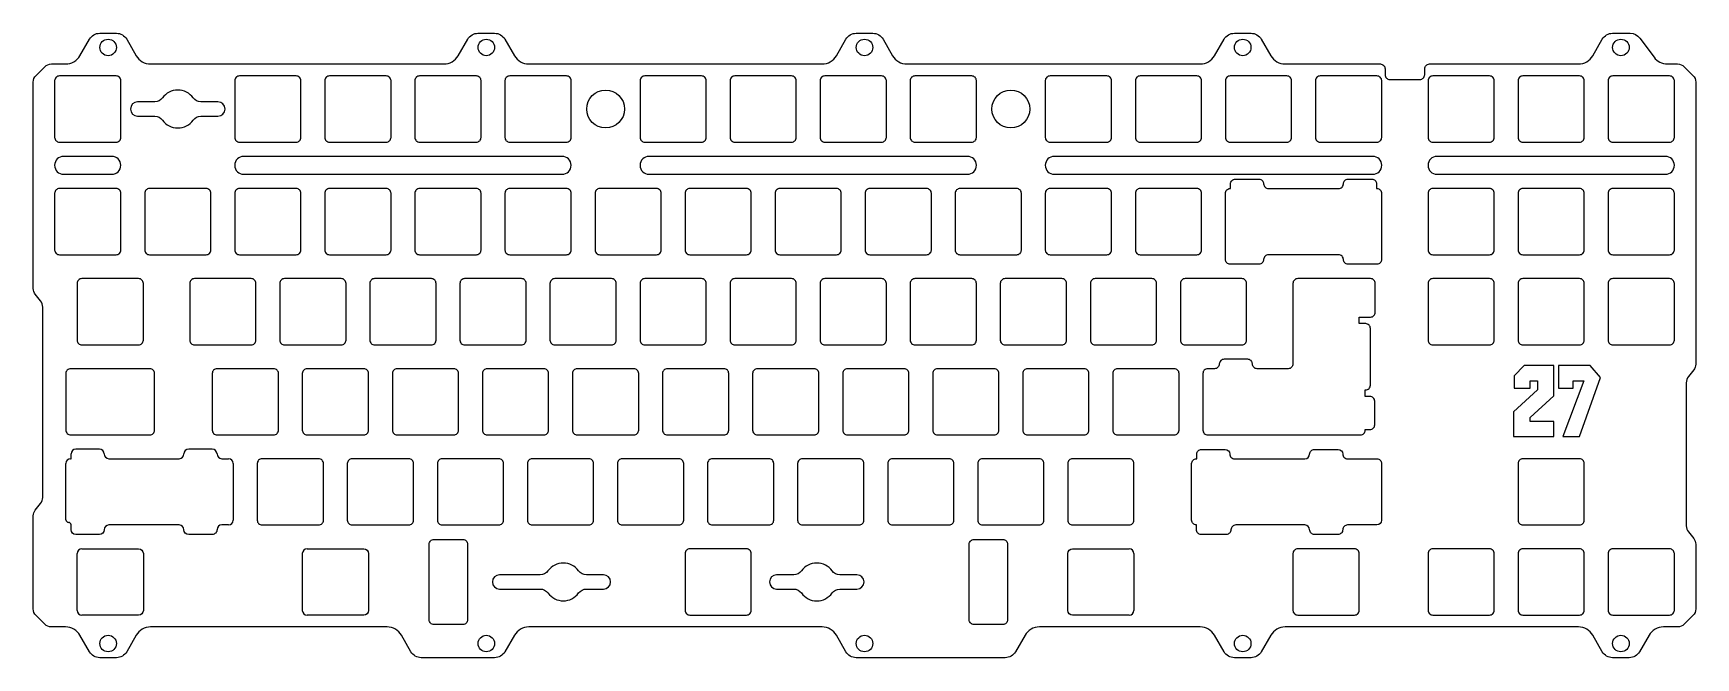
# Model space of a CAD drawing. Header units: millimetres. Extents: x -185 to 167, y -126 to 7.
import ezdxf

# ---------------------------------------------------------------- set-up
doc = ezdxf.new("R2010")
doc.units = ezdxf.units.MM
doc.layers.get('0').update_dxf_attribs({"linetype": 'CONTINUOUS'})

msp = doc.modelspace()

# ---------------------------------------------------------------- linework, layer by layer
for p, q in [((-176.91, -83.47), (-176.82, -83.47)), ((-176.82, -83.47), (-176.82, -82.47)), ((-170.82, -81.47), (-175.82, -81.47)), ((-168.82, -83.47), (-153.94, -83.47)), ((-146.94, -81.47), (-151.94, -81.47)), ((-144.94, -83.47), (-143.5, -83.47)), ((-177.91, -96.39), (-177.91, -84.47)), ((-142.5, -84.47), (-142.5, -96.48)), ((-176.82, -98.49), (-176.82, -97.48)), ((-153.94, -97.49), (-168.82, -97.49)), ((-143.5, -97.48), (-144.96, -97.48)), ((-170.82, -99.49), (-175.82, -99.49)), ((-146.94, -99.49), (-151.94, -99.49)), ((-175.53, -115.54), (-175.53, -103.54)), ((-174.53, -102.54), (-162.53, -102.54)), ((-161.53, -103.54), (-161.53, -115.54)), ((-127.9, -103.54), (-127.9, -103.54)), ((-127.9, -103.54), (-127.9, -115.54)), ((-126.9, -102.54), (-114.9, -102.54)), ((-113.9, -103.54), (-113.9, -115.54)), ((34.02, -115.54), (34.02, -103.54)), ((35.02, -102.54), (47.02, -102.54)), ((48.02, -103.54), (48.02, -115.54)), ((-162.53, -116.54), (-174.53, -116.54)), ((-114.9, -116.54), (-126.9, -116.54)), ((47.02, -116.54), (35.02, -116.54))]:
    msp.add_line(p, q)
for points in [[(110.51, 0), (142.03, 0, 0.267949), (145.06, 1.75), (147.08, 5.25, -0.267949), (149.25, 6.5), (153, 6.5, -0.237807), (155.01, 5.49), (158.02, 1.42, 0.237807), (160.84, 0), (163.02, 0, -0.198912), (164.43, -0.59), (166.26, -2.41, -0.198912), (166.85, -3.83), (166.85, -63.51, -0.170304), (166.43, -64.7), (165.31, -66.1, 0.170194), (164.85, -67.42), (164.85, -97.65, 0.170304), (165.31, -98.96), (166.43, -100.36, -0.170304), (166.85, -101.55), (166.85, -115.23, -0.198912), (166.26, -116.65), (164.43, -118.48, -0.198912), (163.02, -119.06), (160, -119.06, 0.267949), (156.97, -120.81), (154.95, -124.31, -0.267949), (152.79, -125.56), (149.25, -125.56, -0.267949), (147.08, -124.31), (145.06, -120.81, 0.267949), (142.03, -119.06), (80, -119.06, 0.267949), (76.97, -120.81), (74.95, -124.31, -0.267949), (72.79, -125.56), (69.25, -125.56, -0.267949), (67.08, -124.31), (65.06, -120.81, 0.267949), (62.03, -119.06), (28, -119.06, 0.268144), (24.97, -120.81), (22.95, -124.31, -0.267949), (20.78, -125.56), (-10.75, -125.56, -0.267949), (-12.92, -124.31), (-14.94, -120.81, 0.267949), (-17.97, -119.06), (-80, -119.06, 0.267949), (-83.03, -120.81), (-85.05, -124.31, -0.267949), (-87.22, -125.56), (-102.75, -125.56, -0.267949), (-104.92, -124.31), (-106.94, -120.81, 0.267949), (-109.97, -119.06), (-160, -119.06, 0.267949), (-163.03, -120.81), (-165.05, -124.31, -0.267949), (-167.22, -125.56), (-170.75, -125.56, -0.267949), (-172.92, -124.31), (-174.94, -120.81, 0.267949), (-177.97, -119.06), (-180.99, -119.06, -0.198912), (-182.4, -118.48), (-184.23, -116.65, -0.198912), (-184.82, -115.23), (-184.82, -95.55, -0.170304), (-184.4, -94.36), (-183.28, -92.96, 0.170304), (-182.82, -91.65), (-182.82, -51.42, 0.170304), (-183.28, -50.1), (-184.4, -48.7, -0.170304), (-184.82, -47.51), (-184.82, -3.83, -0.198912), (-184.23, -2.41), (-182.4, -0.59, -0.198912), (-180.99, 0), (-177.97, 0, 0.267949), (-174.94, 1.75), (-172.92, 5.25, -0.267949), (-170.75, 6.5), (-167.22, 6.5, -0.267949), (-165.05, 5.25), (-163.03, 1.75, 0.267949), (-160, 0), (-97.97, 0, 0.267949), (-94.94, 1.75), (-92.92, 5.25, -0.267949), (-90.75, 6.5), (-87.22, 6.5, -0.267949), (-85.05, 5.25), (-83.03, 1.75, 0.267949), (-80, 0), (-17.97, 0, 0.267949), (-14.94, 1.75), (-12.92, 5.25, -0.267949), (-10.75, 6.5), (-7.22, 6.5, -0.267949), (-5.05, 5.25), (-3.03, 1.75, 0.267949), (0, 0), (62.03, 0, 0.267949), (65.06, 1.75), (67.08, 5.25, -0.267949), (69.25, 6.5), (72.78, 6.5, -0.267949), (74.95, 5.25), (76.97, 1.75, 0.267949), (80, 0), (100.13, 0, -0.414214), (101.13, -1), (101.13, -2.27, 0.414214), (102.13, -3.27), (108.51, -3.27, 0.414214), (109.51, -2.27), (109.51, -1, -0.414214)], [(-179.29, -2.52, 0.414214), (-180.29, -3.52), (-180.29, -15.52, 0.414214), (-179.29, -16.52), (-167.29, -16.52, 0.414214), (-166.29, -15.52), (-166.29, -3.52, 0.414214), (-167.29, -2.52)], [(-142.19, -15.52, 0.414214), (-141.19, -16.52), (-129.19, -16.52, 0.414214), (-128.19, -15.52), (-128.19, -3.52, 0.414214), (-129.19, -2.52), (-141.19, -2.52, 0.414214), (-142.19, -3.52)], [(-122.14, -2.52, 0.414214), (-123.14, -3.52), (-123.14, -15.52, 0.414214), (-122.14, -16.52), (-110.14, -16.52, 0.414214), (-109.14, -15.52), (-109.14, -3.52, 0.414214), (-110.14, -2.52)], [(-103.09, -2.52, 0.414214), (-104.09, -3.52), (-104.09, -15.52, 0.414214), (-103.09, -16.52), (-91.09, -16.52, 0.414214), (-90.09, -15.52), (-90.09, -3.52, 0.414214), (-91.09, -2.52)], [(-84.04, -2.52, 0.414214), (-85.04, -3.52), (-85.04, -15.52, 0.414214), (-84.04, -16.52), (-72.04, -16.52, 0.414214), (-71.04, -15.52), (-71.04, -3.52, 0.414214), (-72.04, -2.52)], [(-55.46, -2.52, 0.414214), (-56.46, -3.52), (-56.46, -15.52, 0.414214), (-55.46, -16.52), (-43.46, -16.52, 0.414214), (-42.46, -15.52), (-42.46, -3.52, 0.414214), (-43.46, -2.52)], [(-36.41, -2.52, 0.414214), (-37.41, -3.52), (-37.41, -15.52, 0.414214), (-36.41, -16.52), (-24.41, -16.52, 0.414214), (-23.41, -15.52), (-23.41, -3.52, 0.414214), (-24.41, -2.52)], [(-17.36, -2.52, 0.414214), (-18.36, -3.52), (-18.36, -15.52, 0.414214), (-17.36, -16.52), (-5.36, -16.52, 0.414214), (-4.36, -15.52), (-4.36, -3.52, 0.414214), (-5.36, -2.52)], [(1.69, -2.52, 0.414214), (0.69, -3.52), (0.69, -15.52, 0.414214), (1.69, -16.52), (13.69, -16.52, 0.414214), (14.69, -15.52), (14.69, -3.52, 0.414214), (13.69, -2.52)], [(30.26, -2.52, 0.414214), (29.26, -3.52), (29.26, -15.52, 0.414214), (30.26, -16.52), (42.26, -16.52, 0.414214), (43.26, -15.52), (43.26, -3.52, 0.414214), (42.26, -2.52)], [(49.31, -2.52, 0.414214), (48.31, -3.52), (48.31, -15.52, 0.414214), (49.31, -16.52), (61.31, -16.52, 0.414214), (62.31, -15.52), (62.31, -3.52, 0.414214), (61.31, -2.52)], [(68.37, -2.52, 0.414214), (67.37, -3.52), (67.37, -15.52, 0.414214), (68.37, -16.52), (80.37, -16.52, 0.414214), (81.37, -15.52), (81.37, -3.52, 0.414214), (80.37, -2.52)], [(86.42, -15.52, 0.414214), (87.42, -16.52), (99.42, -16.52, 0.414214), (100.42, -15.52), (100.42, -3.52, 0.414214), (99.42, -2.52), (87.42, -2.52, 0.414214), (86.42, -3.52)], [(111.22, -2.52, 0.414214), (110.22, -3.52), (110.22, -15.52, 0.414214), (111.22, -16.52), (123.22, -16.52, 0.414214), (124.22, -15.52), (124.22, -3.52, 0.414214), (123.22, -2.52)], [(130.27, -2.52, 0.414214), (129.27, -3.52), (129.27, -15.52, 0.414214), (130.27, -16.52), (142.27, -16.52, 0.414214), (143.27, -15.52), (143.27, -3.52, 0.414214), (142.27, -2.52)], [(149.32, -2.52, 0.414214), (148.32, -3.52), (148.32, -15.52, 0.414214), (149.32, -16.52), (161.32, -16.52, 0.414214), (162.32, -15.52), (162.32, -3.52, 0.414214), (161.32, -2.52)], [(-162.74, -8.02, 1), (-162.74, -11.02), (-159.11, -11.02, -0.241531), (-157.49, -11.86, 0.512989), (-150.99, -11.86, -0.241531), (-149.37, -11.02), (-145.74, -11.02, 1), (-145.74, -8.02), (-149.37, -8.02, -0.241531), (-150.99, -7.19, 0.512989), (-157.49, -7.19, -0.241531), (-159.11, -8.02)], [(-168.19, -23.33, 1), (-168.19, -19.53), (-178.39, -19.53, 1), (-178.39, -23.33)], [(-72.94, -23.33, 1), (-72.94, -19.53), (-140.29, -19.53, 1), (-140.29, -23.33)], [(12.79, -23.33, 1), (12.79, -19.53), (-54.56, -19.53, 1), (-54.56, -23.33)], [(98.52, -23.33, 1), (98.52, -19.53), (31.16, -19.53, 1), (31.16, -23.33)], [(160.42, -23.33, 1), (160.42, -19.53), (112.12, -19.53, 1), (112.12, -23.33)], [(100.41, -27.34), (100.41, -41.34, -0.414214), (99.41, -42.34), (98.32, -42.34), (93.32, -42.34, -0.414214), (92.32, -41.34, 0.414214), (91.32, -40.34), (76.45, -40.34, 0.414214), (75.45, -41.34, -0.414214), (74.45, -42.34), (69.45, -42.34), (68.36, -42.34, -0.414214), (67.36, -41.34), (67.36, -27.34, -0.414214), (68.36, -26.34), (68.45, -26.34), (68.45, -25.34, -0.414214), (69.45, -24.34), (74.45, -24.34, -0.414214), (75.45, -25.34, 0.414214), (76.45, -26.34), (91.32, -26.34, 0.414214), (92.32, -25.34, -0.414214), (93.32, -24.34), (98.32, -24.34, -0.414214), (99.32, -25.34), (99.32, -26.34), (99.41, -26.34, -0.414214)], [(-179.29, -26.34, 0.414214), (-180.29, -27.34), (-180.29, -39.34, 0.414214), (-179.29, -40.34), (-167.29, -40.34, 0.414214), (-166.29, -39.34), (-166.29, -27.34, 0.414214), (-167.29, -26.34)], [(-160.24, -26.34, 0.414214), (-161.24, -27.34), (-161.24, -39.34, 0.414214), (-160.24, -40.34), (-148.24, -40.34, 0.414214), (-147.24, -39.34), (-147.24, -27.34, 0.414214), (-148.24, -26.34)], [(-141.19, -26.34, 0.414214), (-142.19, -27.34), (-142.19, -39.34, 0.414214), (-141.19, -40.34), (-129.19, -40.34, 0.414214), (-128.19, -39.34), (-128.19, -27.34, 0.414214), (-129.19, -26.34)], [(-122.14, -26.34, 0.414214), (-123.14, -27.34), (-123.14, -39.34, 0.414214), (-122.14, -40.34), (-110.14, -40.34, 0.414214), (-109.14, -39.34), (-109.14, -27.34, 0.414214), (-110.14, -26.34)], [(-103.09, -26.34, 0.414214), (-104.09, -27.34), (-104.09, -39.34, 0.414214), (-103.09, -40.34), (-91.09, -40.34, 0.414214), (-90.09, -39.34), (-90.09, -27.34, 0.414214), (-91.09, -26.34)], [(-84.04, -26.34, 0.414214), (-85.04, -27.34), (-85.04, -39.34, 0.414214), (-84.04, -40.34), (-72.04, -40.34, 0.414214), (-71.04, -39.34), (-71.04, -27.34, 0.414214), (-72.04, -26.34)], [(-64.99, -26.34, 0.414214), (-65.99, -27.34), (-65.99, -39.34, 0.414214), (-64.99, -40.34), (-52.99, -40.34, 0.414214), (-51.99, -39.34), (-51.99, -27.34, 0.414214), (-52.99, -26.34)], [(-45.94, -26.34, 0.414214), (-46.94, -27.34), (-46.94, -39.34, 0.414214), (-45.94, -40.34), (-33.94, -40.34, 0.414214), (-32.94, -39.34), (-32.94, -27.34, 0.414214), (-33.94, -26.34)], [(-26.89, -26.34, 0.414214), (-27.89, -27.34), (-27.89, -39.34, 0.414214), (-26.89, -40.34), (-14.89, -40.34, 0.414214), (-13.89, -39.34), (-13.89, -27.34, 0.414214), (-14.89, -26.34)], [(-7.84, -26.34, 0.414214), (-8.84, -27.34), (-8.84, -39.34, 0.414214), (-7.84, -40.34), (4.16, -40.34, 0.414214), (5.16, -39.34), (5.16, -27.34, 0.414214), (4.16, -26.34)], [(11.21, -26.34, 0.414214), (10.21, -27.34), (10.21, -39.34, 0.414214), (11.21, -40.34), (23.21, -40.34, 0.414214), (24.21, -39.34), (24.21, -27.34, 0.414214), (23.21, -26.34)], [(30.26, -26.34, 0.414214), (29.26, -27.34), (29.26, -39.34, 0.414214), (30.26, -40.34), (42.26, -40.34, 0.414214), (43.26, -39.34), (43.26, -27.34, 0.414214), (42.26, -26.34)], [(49.31, -26.34, 0.414214), (48.31, -27.34), (48.31, -39.34, 0.414214), (49.31, -40.34), (61.31, -40.34, 0.414214), (62.31, -39.34), (62.31, -27.34, 0.414214), (61.31, -26.34)], [(111.22, -26.34, 0.414214), (110.22, -27.34), (110.22, -39.34, 0.414214), (111.22, -40.34), (123.22, -40.34, 0.414214), (124.22, -39.34), (124.22, -27.34, 0.414214), (123.22, -26.34)], [(130.27, -26.34, 0.414214), (129.27, -27.34), (129.27, -39.34, 0.414214), (130.27, -40.34), (142.27, -40.34, 0.414214), (143.27, -39.34), (143.27, -27.34, 0.414214), (142.27, -26.34)], [(149.32, -26.34, 0.414214), (148.32, -27.34), (148.32, -39.34, 0.414214), (149.32, -40.34), (161.32, -40.34, 0.414214), (162.32, -39.34), (162.32, -27.34, 0.414214), (161.32, -26.34)], [(-174.53, -45.39, 0.414214), (-175.53, -46.39), (-175.53, -58.39, 0.414214), (-174.53, -59.39), (-162.53, -59.39, 0.414214), (-161.53, -58.39), (-161.53, -46.39, 0.414214), (-162.53, -45.39)], [(-150.71, -45.39, 0.414214), (-151.71, -46.39), (-151.71, -58.39, 0.414214), (-150.71, -59.39), (-138.71, -59.39, 0.414214), (-137.71, -58.39), (-137.71, -46.39, 0.414214), (-138.71, -45.39)], [(-131.66, -45.39, 0.414214), (-132.66, -46.39), (-132.66, -58.39, 0.414214), (-131.66, -59.39), (-119.66, -59.39, 0.414214), (-118.66, -58.39), (-118.66, -46.39, 0.414214), (-119.66, -45.39)], [(-112.61, -45.39, 0.414214), (-113.61, -46.39), (-113.61, -58.39, 0.414214), (-112.61, -59.39), (-100.61, -59.39, 0.414214), (-99.61, -58.39), (-99.61, -46.39, 0.414214), (-100.61, -45.39)], [(-93.56, -45.39, 0.414214), (-94.56, -46.39), (-94.56, -58.39, 0.414214), (-93.56, -59.39), (-81.56, -59.39, 0.414214), (-80.56, -58.39), (-80.56, -46.39, 0.414214), (-81.56, -45.39)], [(-74.51, -45.39, 0.414214), (-75.51, -46.39), (-75.51, -58.39, 0.414214), (-74.51, -59.39), (-62.51, -59.39, 0.414214), (-61.51, -58.39), (-61.51, -46.39, 0.414214), (-62.51, -45.39)], [(-55.46, -45.39, 0.414214), (-56.46, -46.39), (-56.46, -58.39, 0.414214), (-55.46, -59.39), (-43.46, -59.39, 0.414214), (-42.46, -58.39), (-42.46, -46.39, 0.414214), (-43.46, -45.39)], [(-36.41, -45.39, 0.414214), (-37.41, -46.39), (-37.41, -58.39, 0.414214), (-36.41, -59.39), (-24.41, -59.39, 0.414214), (-23.41, -58.39), (-23.41, -46.39, 0.414214), (-24.41, -45.39)], [(-17.36, -45.39, 0.414214), (-18.36, -46.39), (-18.36, -58.39, 0.414214), (-17.36, -59.39), (-5.36, -59.39, 0.414214), (-4.36, -58.39), (-4.36, -46.39, 0.414214), (-5.36, -45.39)], [(1.69, -45.39, 0.414214), (0.69, -46.39), (0.69, -58.39, 0.414214), (1.69, -59.39), (13.69, -59.39, 0.414214), (14.69, -58.39), (14.69, -46.39, 0.414214), (13.69, -45.39)], [(20.74, -45.39, 0.414214), (19.74, -46.39), (19.74, -58.39, 0.414214), (20.74, -59.39), (32.74, -59.39, 0.414214), (33.74, -58.39), (33.74, -46.39, 0.414214), (32.74, -45.39)], [(39.79, -45.39, 0.414214), (38.79, -46.39), (38.79, -58.39, 0.414214), (39.79, -59.39), (51.79, -59.39, 0.414214), (52.79, -58.39), (52.79, -46.39, 0.414214), (51.79, -45.39)], [(58.84, -45.39, 0.414214), (57.84, -46.39), (57.84, -58.39, 0.414214), (58.84, -59.39), (70.84, -59.39, 0.414214), (71.84, -58.39), (71.84, -46.39, 0.414214), (70.84, -45.39)], [(64.46, -64.44), (63.6, -64.44, 0.414214), (62.6, -65.44), (62.6, -77.44, 0.414214), (63.6, -78.44), (67.07, -78.44), (95.94, -78.44, 0.414214), (96.94, -77.44), (96.94, -77.32), (97.94, -77.32, 0.414214), (98.94, -76.32), (98.94, -73.82), (98.94, -71.32, 0.414214), (97.94, -70.32), (96.94, -70.32), (96.94, -68.91), (97.03, -68.91, 0.414214), (98.03, -67.91), (98.03, -55.91, 0.414214), (97.03, -54.91), (95.65, -54.91), (95.65, -53.51), (98.03, -53.51), (98.06, -53.51, 0.414214), (99.06, -52.51), (99.06, -52.39), (99.06, -46.39, 0.414214), (98.06, -45.39), (94.65, -45.39), (82.65, -45.39, 0.414214), (81.65, -46.39), (81.65, -53.39), (81.65, -63.44, -0.414214), (80.65, -64.44), (74.07, -64.44, -0.414214), (73.07, -63.44, 0.414214), (72.07, -62.44), (67.07, -62.44, 0.414214), (66.07, -63.44, -0.414214), (65.07, -64.44)], [(111.22, -45.39, 0.414214), (110.22, -46.39), (110.22, -58.39, 0.414214), (111.22, -59.39), (123.22, -59.39, 0.414214), (124.22, -58.39), (124.22, -46.39, 0.414214), (123.22, -45.39)], [(130.27, -45.39, 0.414214), (129.27, -46.39), (129.27, -58.39, 0.414214), (130.27, -59.39), (142.27, -59.39, 0.414214), (143.27, -58.39), (143.27, -46.39, 0.414214), (142.27, -45.39)], [(149.32, -45.39, 0.414214), (148.32, -46.39), (148.32, -58.39, 0.414214), (149.32, -59.39), (161.32, -59.39, 0.414214), (162.32, -58.39), (162.32, -46.39, 0.414214), (161.32, -45.39)], [(-176.91, -64.44, 0.414214), (-177.91, -65.44), (-177.91, -77.44, 0.414214), (-176.91, -78.44), (-160.14, -78.44, 0.414214), (-159.14, -77.44), (-159.14, -65.44, 0.414214), (-160.14, -64.44)], [(-145.95, -64.44, 0.414214), (-146.95, -65.44), (-146.95, -77.44, 0.414214), (-145.95, -78.44), (-133.95, -78.44, 0.414214), (-132.95, -77.44), (-132.95, -65.44, 0.414214), (-133.95, -64.44)], [(-126.9, -64.44, 0.414214), (-127.9, -65.44), (-127.9, -77.44, 0.414214), (-126.9, -78.44), (-114.9, -78.44, 0.414214), (-113.9, -77.44), (-113.9, -65.44, 0.414214), (-114.9, -64.44)], [(-107.85, -64.44, 0.414214), (-108.85, -65.44), (-108.85, -77.44, 0.414214), (-107.85, -78.44), (-95.85, -78.44, 0.414214), (-94.85, -77.44), (-94.85, -65.44, 0.414214), (-95.85, -64.44)], [(-88.8, -64.44, 0.414214), (-89.8, -65.44), (-89.8, -77.44, 0.414214), (-88.8, -78.44), (-76.8, -78.44, 0.414214), (-75.8, -77.44), (-75.8, -65.44, 0.414214), (-76.8, -64.44)], [(-69.75, -64.44, 0.414214), (-70.75, -65.44), (-70.75, -77.44, 0.414214), (-69.75, -78.44), (-57.75, -78.44, 0.414214), (-56.75, -77.44), (-56.75, -65.44, 0.414214), (-57.75, -64.44)], [(-50.7, -64.44, 0.414214), (-51.7, -65.44), (-51.7, -77.44, 0.414214), (-50.7, -78.44), (-38.7, -78.44, 0.414214), (-37.7, -77.44), (-37.7, -65.44, 0.414214), (-38.7, -64.44)], [(-31.65, -64.44, 0.414214), (-32.65, -65.44), (-32.65, -77.44, 0.414214), (-31.65, -78.44), (-19.65, -78.44, 0.414214), (-18.65, -77.44), (-18.65, -65.44, 0.414214), (-19.65, -64.44)], [(-12.6, -64.44, 0.414214), (-13.6, -65.44), (-13.6, -77.44, 0.414214), (-12.6, -78.44), (-0.6, -78.44, 0.414214), (0.4, -77.44), (0.4, -65.44, 0.414214), (-0.6, -64.44)], [(6.45, -64.44, 0.414214), (5.45, -65.44), (5.45, -77.44, 0.414214), (6.45, -78.44), (18.45, -78.44, 0.414214), (19.45, -77.44), (19.45, -65.44, 0.414214), (18.45, -64.44)], [(25.5, -64.44, 0.414214), (24.5, -65.44), (24.5, -77.44, 0.414214), (25.5, -78.44), (37.5, -78.44, 0.414214), (38.5, -77.44), (38.5, -65.44, 0.414214), (37.5, -64.44)], [(44.55, -64.44, 0.414214), (43.55, -65.44), (43.55, -77.44, 0.414214), (44.55, -78.44), (56.55, -78.44, 0.414214), (57.55, -77.44), (57.55, -65.44, 0.414214), (56.55, -64.44)], [(-136.43, -83.49, 0.414214), (-137.43, -84.49), (-137.43, -96.49, 0.414214), (-136.43, -97.49), (-124.43, -97.49, 0.414214), (-123.43, -96.49), (-123.43, -84.49, 0.414214), (-124.43, -83.49)], [(-117.38, -83.49, 0.414214), (-118.38, -84.49), (-118.38, -96.49, 0.414214), (-117.38, -97.49), (-105.38, -97.49, 0.414214), (-104.38, -96.49), (-104.38, -84.49, 0.414214), (-105.38, -83.49)], [(-98.33, -83.49, 0.414214), (-99.33, -84.49), (-99.33, -96.49, 0.414214), (-98.33, -97.49), (-86.33, -97.49, 0.414214), (-85.33, -96.49), (-85.33, -84.49, 0.414214), (-86.33, -83.49)], [(-79.28, -83.49, 0.414214), (-80.28, -84.49), (-80.28, -96.49, 0.414214), (-79.28, -97.49), (-67.28, -97.49, 0.414214), (-66.28, -96.49), (-66.28, -84.49, 0.414214), (-67.28, -83.49)], [(-60.23, -83.49, 0.414214), (-61.23, -84.49), (-61.23, -96.49, 0.414214), (-60.23, -97.49), (-48.23, -97.49, 0.414214), (-47.23, -96.49), (-47.23, -84.49, 0.414214), (-48.23, -83.49)], [(-41.18, -83.49, 0.414214), (-42.18, -84.49), (-42.18, -96.49, 0.414214), (-41.18, -97.49), (-29.18, -97.49, 0.414214), (-28.18, -96.49), (-28.18, -84.49, 0.414214), (-29.18, -83.49)], [(-22.13, -83.49, 0.414214), (-23.13, -84.49), (-23.13, -96.49, 0.414214), (-22.13, -97.49), (-10.13, -97.49, 0.414214), (-9.13, -96.49), (-9.13, -84.49, 0.414214), (-10.13, -83.49)], [(-3.08, -83.49, 0.414214), (-4.08, -84.49), (-4.08, -96.49, 0.414214), (-3.08, -97.49), (8.92, -97.49, 0.414214), (9.92, -96.49), (9.92, -84.49, 0.414214), (8.92, -83.49)], [(15.97, -83.49, 0.414214), (14.97, -84.49), (14.97, -96.49, 0.414214), (15.97, -97.49), (27.97, -97.49, 0.414214), (28.97, -96.49), (28.97, -84.49, 0.414214), (27.97, -83.49)], [(35.02, -83.49, 0.414214), (34.02, -84.49), (34.02, -96.49, 0.414214), (35.02, -97.49), (47.02, -97.49, 0.414214), (48.02, -96.49), (48.02, -84.49, 0.414214), (47.02, -83.49)], [(84.18, -97.49), (82.74, -97.49), (69.54, -97.49, 0.414214), (68.54, -98.49, -0.414214), (67.54, -99.49), (62.22, -99.49, -0.414214), (61.22, -98.49), (61.22, -97.49, -0.414214), (60.22, -96.49), (60.22, -84.49, -0.414214), (61.22, -83.49), (61.3, -83.49), (61.3, -82.49, -0.414214), (62.3, -81.49), (67.3, -81.49, -0.41421), (68.3, -82.49, 0.414214), (69.3, -83.49), (82.74, -83.49), (84.18, -83.49, 0.41421), (85.18, -82.49, -0.414214), (86.18, -81.49), (91.18, -81.49, -0.414206), (92.18, -82.49, 0.414214), (93.18, -83.49), (99.41, -83.49, -0.414214), (100.41, -84.49), (100.41, -96.49, -0.414212), (99.41, -97.49), (93.18, -97.49, 0.414214), (92.18, -98.49, -0.414214), (91.18, -99.49), (86.18, -99.49, -0.414215), (85.18, -98.49, 0.413545)], [(130.27, -83.49, 0.414214), (129.27, -84.49), (129.27, -96.49, 0.414214), (130.27, -97.49), (142.27, -97.49, 0.414214), (143.27, -96.49), (143.27, -84.49, 0.414214), (142.27, -83.49)], [(-101.06, -117.54), (-101.06, -104.54), (-101.06, -102.54), (-101.06, -101.54, -0.414214), (-100.06, -100.54), (-93.94, -100.54, -0.414214), (-92.94, -101.54), (-92.94, -104.54), (-92.94, -117.54, -0.414214), (-93.94, -118.54), (-100.06, -118.54, -0.414482)], [(21.28, -103.54), (21.28, -117.54, -0.414214), (20.28, -118.54), (14.17, -118.54, -0.414214), (13.17, -117.54), (13.17, -103.54), (13.17, -101.54, -0.414214), (14.17, -100.54), (20.28, -100.54, -0.414214), (21.28, -101.54)], [(-33.94, -102.54), (-45.94, -102.54, 0.414214), (-46.94, -103.54), (-46.94, -115.54, 0.414214), (-45.94, -116.54), (-33.94, -116.54, 0.414214), (-32.94, -115.54), (-32.94, -103.54, 0.414214)], [(95.65, -115.54), (95.65, -103.54, 0.414217), (94.65, -102.54), (82.65, -102.54, 0.414214), (81.65, -103.54), (81.65, -115.54, 0.414214), (82.65, -116.54), (94.65, -116.54, 0.414214)], [(111.22, -102.54, 0.414214), (110.22, -103.54), (110.22, -115.54, 0.414214), (111.22, -116.54), (123.22, -116.54, 0.414214), (124.22, -115.54), (124.22, -103.54, 0.414214), (123.22, -102.54)], [(130.27, -102.54, 0.414214), (129.27, -103.54), (129.27, -115.54, 0.414214), (130.27, -116.54), (142.27, -116.54, 0.414214), (143.27, -115.54), (143.27, -103.54, 0.414214), (142.27, -102.54)], [(149.32, -102.54, 0.414214), (148.32, -103.54), (148.32, -115.54, 0.414214), (149.32, -116.54), (161.32, -116.54, 0.414214), (162.32, -115.54), (162.32, -103.54, 0.414214), (161.32, -102.54)], [(-69.45, -107.2, 0.512989), (-75.94, -107.2, -0.241531), (-77.57, -108.04), (-86.19, -108.04, 1), (-86.19, -111.04), (-77.57, -111.04, -0.241531), (-75.94, -111.87, 0.512989), (-69.45, -111.87, -0.241531), (-67.82, -111.04), (-64.19, -111.04, 1), (-64.19, -108.04), (-67.82, -108.04, -0.241531)], [(-27.58, -108.04, 1), (-27.58, -111.04), (-23.96, -111.04, -0.241531), (-22.33, -111.87, 0.512989), (-15.83, -111.87, -0.241531), (-14.21, -111.04), (-10.58, -111.04, 1), (-10.58, -108.04), (-14.21, -108.04, -0.241531), (-15.83, -107.2, 0.512989), (-22.33, -107.2, -0.241531), (-23.96, -108.04)]]:
    msp.add_lwpolyline(points, format="xyb", close=True)
for points in [[(136.85, -78.79), (136.85, -75.62), (131.79, -75.62), (131.79, -74.73), (136.85, -70.21), (136.85, -63.78), (130.58, -63.78), (128.44, -65.92), (128.44, -68.54), (131.79, -68.54), (131.79, -66.97), (133.37, -66.97), (133.37, -68.9), (128.29, -73.53), (128.29, -78.79)], [(140.94, -66.97), (143.14, -66.97), (138.76, -78.79), (142.27, -78.79), (146.69, -66.28), (144.48, -63.78), (137.83, -63.78), (137.83, -68.54), (140.94, -68.54)]]:
    msp.add_lwpolyline(points, close=True)
for centre, radius in [((-168.98, 3.5), 1.75), ((-88.98, 3.5), 1.75), ((-8.98, 3.5), 1.75), ((71.02, 3.5), 1.75), ((151.02, 3.5), 1.75), ((-63.75, -9.52), 4), ((21.97, -9.52), 4), ((-168.98, -122.56), 1.75), ((-88.98, -122.56), 1.75), ((-8.98, -122.56), 1.75), ((71.02, -122.56), 1.75), ((151.02, -122.56), 1.75)]:
    msp.add_circle(centre, radius)
for centre, radius, start, end in [((-176.91, -84.47), 1, 90, 180), ((-175.82, -82.47), 1, 90, 180), ((-170.82, -82.47), 1, 0, 90), ((-168.82, -82.47), 1, 180, 270), ((-153.94, -82.47), 1, -90, 0), ((-151.94, -82.47), 1, 90, 180), ((-146.94, -82.47), 1, 0, 90), ((-144.94, -82.47), 1, 180, 270), ((-143.5, -84.47), 1, 0, 90), ((-177.36, -96.39), 0.544, 180.0024, 269.9941), ((-177.36, -97.48), 0.543, -0.0001, 90), ((-168.82, -98.49), 1, 90, 180), ((-153.94, -98.49), 1, 0, 90), ((-144.94, -98.48), 1, 90.6974, 179.3026), ((-143.5, -96.48), 1, -90, 0), ((-174.53, -103.54), 1, 90, 180), ((-126.9, -103.54), 1, 90, 180), ((47.02, -103.54), 1, 0, 90), ((-174.53, -115.54), 1, 180, 270), ((-126.9, -115.54), 1, 180, 270), ((47.02, -115.54), 1, 270, 360)]:
    msp.add_arc(centre, radius, start, end)
at = {"extrusion": (0, 0, -1)}
for centre, start, end in [((146.94, -98.49), 178.6336, 269.9885), ((175.82, -98.49), 270, 360), ((170.82, -98.49), 180, 270), ((151.94, -98.49), 270, 360), ((162.53, -103.54), 90, 180), ((114.9, -103.54), 90, 180), ((-35.02, -103.54), 0, 90), ((162.53, -115.54), 180, 270), ((114.9, -115.54), 180, 270), ((-35.02, -115.54), -90, 0)]:
    msp.add_arc(centre, 1, start, end, dxfattribs=at)

doc.saveas('drawing.dxf')
